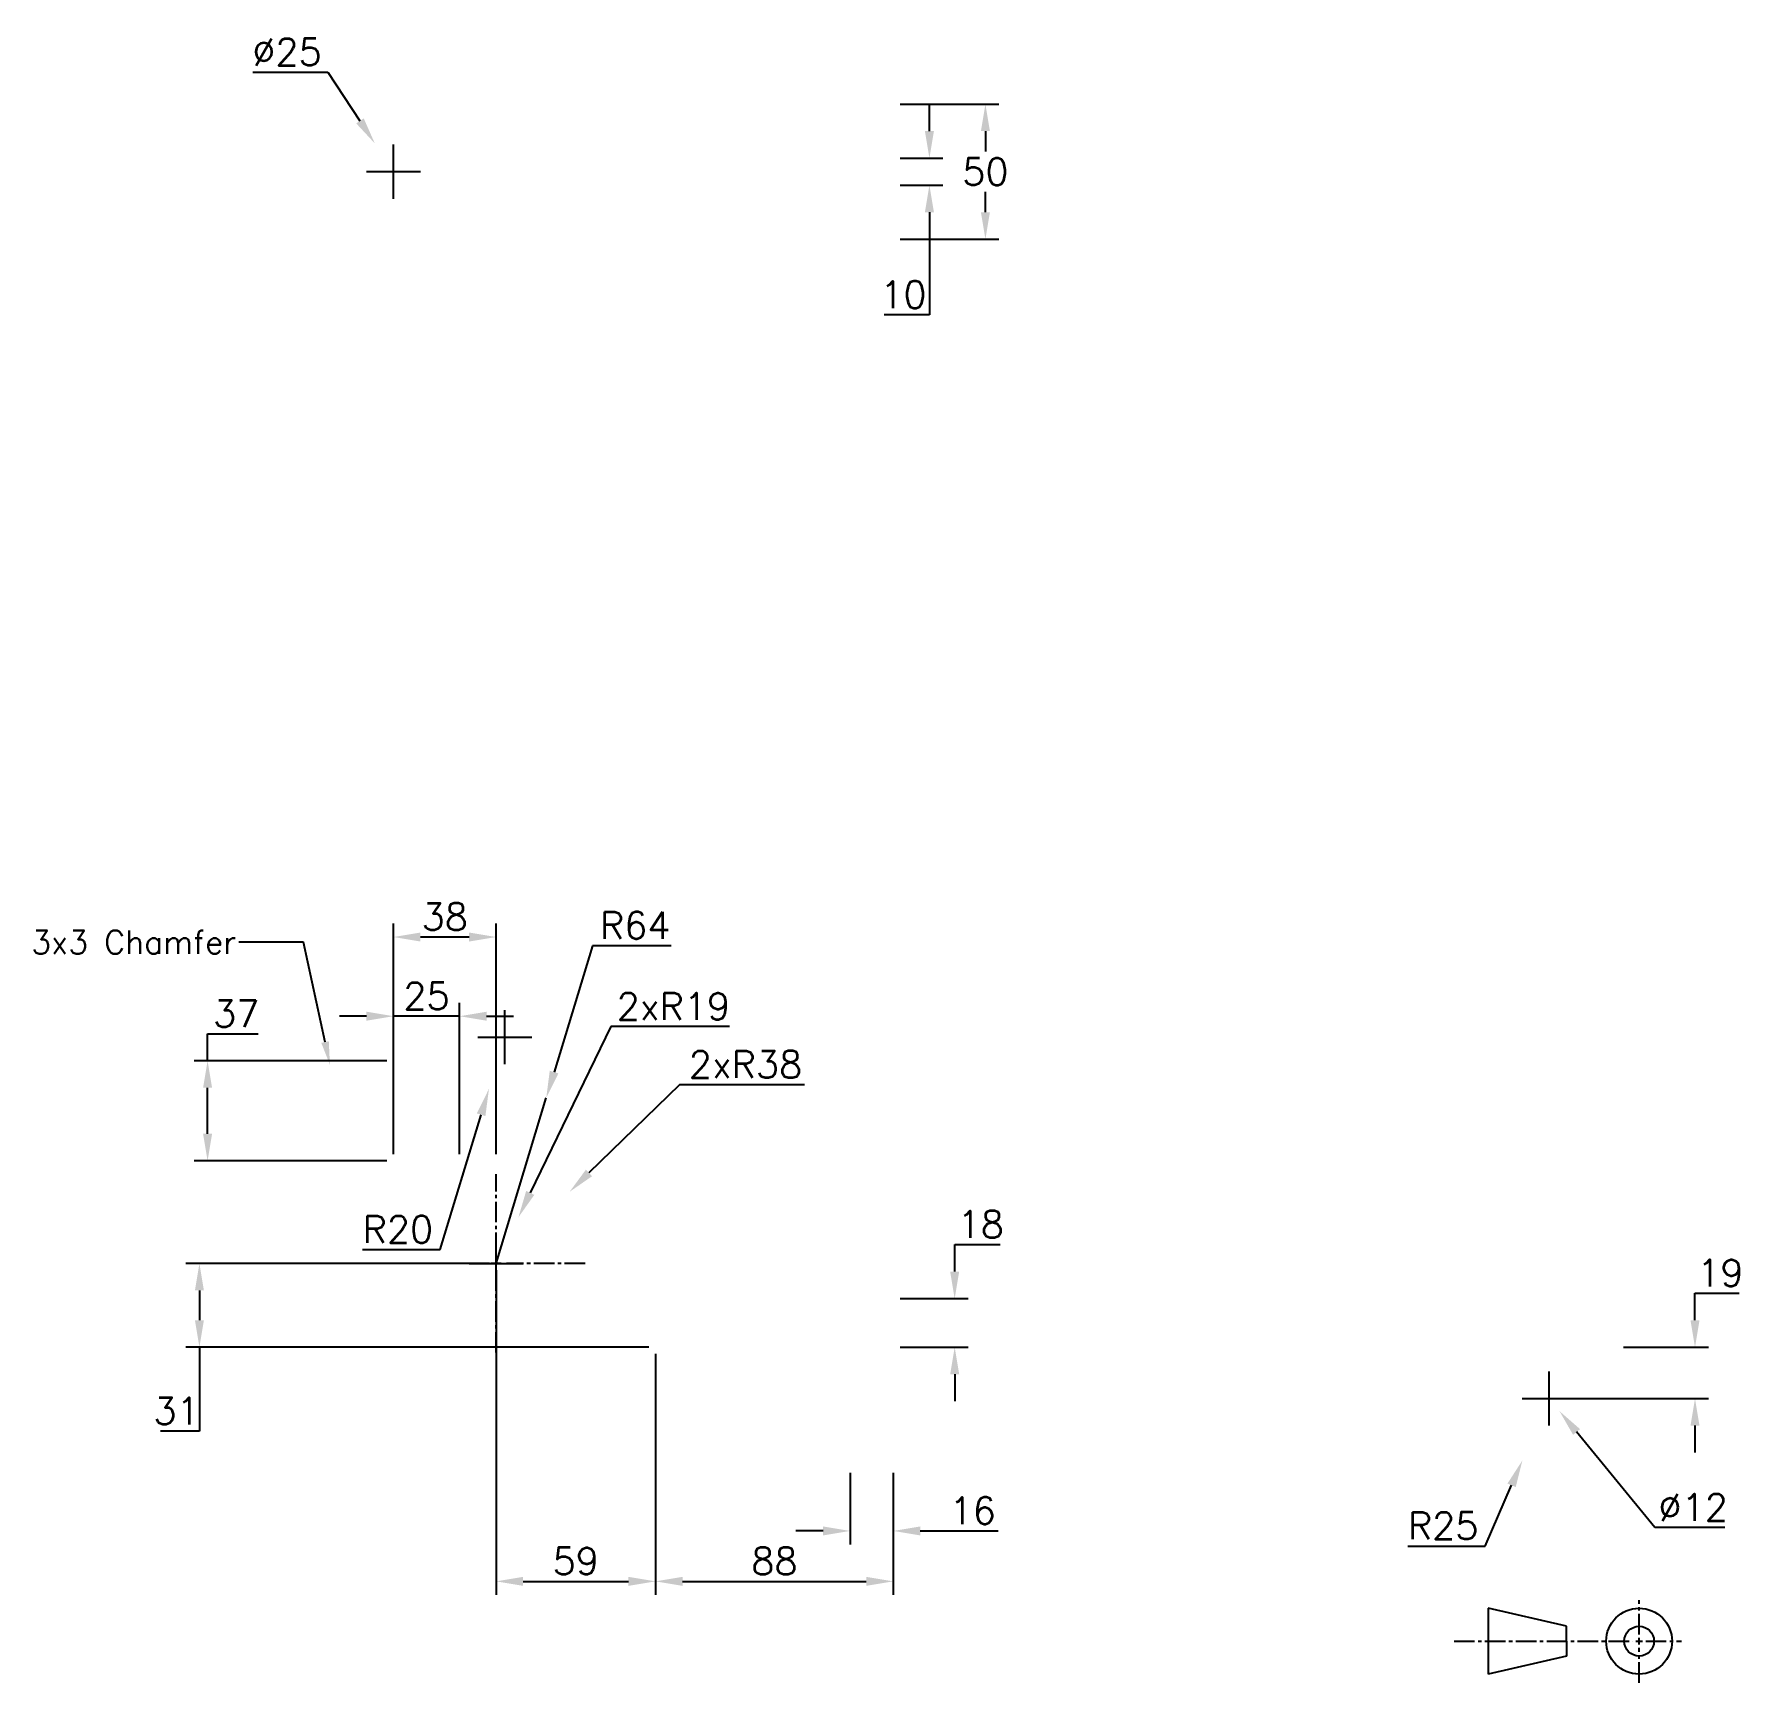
# Paper-space layout 'Layout1' of a CAD drawing. Header units: millimetres. Extents: x 4 to 162, y 5 to 158.
import ezdxf
from ezdxf import colors
from ezdxf.entities.mleader import LeaderData, LeaderLine
from ezdxf.math import Vec2, Vec3

# ---------------------------------------------------------------- set-up
doc = ezdxf.new("R2010")
doc.units = ezdxf.units.MM
doc.linetypes.add('CENTER2', pattern=[28.575000000000003, 19.05, -3.175, 3.175, -3.175])
doc.layers.add('Layer1', color=252, linetype='Continuous')
doc.styles.get("Standard").update_dxf_attribs({"font": 'simplex.shx'})
doc.dimstyles.new('ISO-25', dxfattribs={"dimtxt": 2.5, "dimasz": 2.5, "dimexe": 1.25, "dimexo": 0.625, "dimtad": 1, "dimtih": 1, "dimtoh": 1, "dimdsep": 46, "dimtxsty": 'Standard', "dimcen": 2.5, "dimadec": 0, "dimazin": 0, "dimtfac": 1, "dimtofl": 0, "dimtmove": 0, "dimatfit": 3, "dimfxl": 1, "dimarcsym": 0})

# ---------------------------------------------------------------- blocks, each defined once
blk = doc.blocks.new('*D30')
at = {"layer": 'Defpoints', "color": 0, "transparency": 16777216}
for p in [(61.67284518626343, 25.20430860154205), (83.67284518626343, 25.20430860154205), (83.67284518626343, 14.53777605899944)]:
    blk.add_point(p, dxfattribs=at)
at = {"layer": 'Layer1', "color": 0, "lineweight": -2, "transparency": 16777216}
for p, q in [((61.67284518626343, 24.57930860154205), (61.67284518626343, 13.28777605899944)), ((83.67284518626343, 24.57930860154205), (83.67284518626343, 13.28777605899944)), ((64.17284518626343, 14.53777605899944), (81.17284518626343, 14.53777605899944))]:
    blk.add_line(p, q, dxfattribs=at)
at = {"layer": 'Layer1', "color": 0, "transparency": 16777216}
for points in [[(64.17284518626343, 14.95444272566611), (64.17284518626343, 14.12110939233277), (61.67284518626343, 14.53777605899944)], [(81.17284518626343, 14.95444272566611), (81.17284518626343, 14.12110939233277), (83.67284518626343, 14.53777605899944)]]:
    blk.add_solid(points, dxfattribs=at)
at = {"layer": 'Layer1', "color": 0, "transparency": 16777216, "insert": (72.67284518626343, 16.41277605899944), "char_height": 2.5, "attachment_point": 5}
blk.add_mtext('88', dxfattribs=at)
blk = doc.blocks.new('*D31')
at = {"layer": 'Defpoints', "color": 0, "transparency": 16777216}
for p in [(83.67284518626346, 40.70416993786075), (83.67284518626346, 36.204331558946), (89.3564878944333, 36.204331558946)]:
    blk.add_point(p, dxfattribs=at)
at = {"layer": 'Layer1', "color": 0, "lineweight": -2, "transparency": 16777216}
for p, q in [((89.3564878944333, 43.20416993786075), (89.3564878944333, 45.70416993786075)), ((89.3564878944333, 45.70416993786075), (93.55291646586187, 45.70416993786075)), ((84.29784518626346, 40.70416993786075), (90.6064878944333, 40.70416993786075)), ((84.29784518626346, 36.204331558946), (90.6064878944333, 36.204331558946)), ((89.3564878944333, 33.704331558946), (89.35648789443331, 31.204331558946))]:
    blk.add_line(p, q, dxfattribs=at)
at = {"layer": 'Layer1', "color": 0, "transparency": 16777216}
for points in [[(88.93982122776663, 43.20416993786075), (89.77315456109997, 43.20416993786075), (89.3564878944333, 40.70416993786075)], [(88.93982122776663, 33.704331558946), (89.77315456109997, 33.704331558946), (89.3564878944333, 36.204331558946)]]:
    blk.add_solid(points, dxfattribs=at)
at = {"layer": 'Layer1', "color": 0, "transparency": 16777216, "insert": (91.76720218014759, 47.57916993786072), "char_height": 2.5, "attachment_point": 5}
blk.add_mtext('18', dxfattribs=at)
blk = doc.blocks.new('*D32')
at = {"layer": 'Defpoints', "color": 0, "transparency": 16777216}
for p in [(46.92281671951719, 43.95415157179134), (61.67284518685688, 36.20412402285764), (61.67284518685688, 14.53777605899944)]:
    blk.add_point(p, dxfattribs=at)
at = {"layer": 'Layer1', "color": 0, "lineweight": -2, "transparency": 16777216}
for p, q in [((46.92281671951719, 43.32915157179134), (46.92281671951719, 13.28777605899944)), ((61.67284518685688, 35.57912402285764), (61.67284518685688, 13.28777605899944)), ((49.42281671951719, 14.53777605899944), (59.17284518685688, 14.53777605899944))]:
    blk.add_line(p, q, dxfattribs=at)
at = {"layer": 'Layer1', "color": 0, "transparency": 16777216}
for points in [[(49.42281671951719, 14.95444272566611), (49.42281671951719, 14.12110939233277), (46.92281671951719, 14.53777605899944)], [(59.17284518685688, 14.95444272566611), (59.17284518685688, 14.12110939233277), (61.67284518685688, 14.53777605899944)]]:
    blk.add_solid(points, dxfattribs=at)
at = {"layer": 'Layer1', "color": 0, "transparency": 16777216, "insert": (54.29783095318703, 16.41277605899944), "char_height": 2.5, "attachment_point": 5}
blk.add_mtext('59', dxfattribs=at)
blk = doc.blocks.new('*U33')
at = {"layer": 'Layer1', "color": 0, "linetype": 'CENTER2', "ltscale": 0.1, "transparency": 16777216}
for p, q in [((0, 0.9500000000000001), (0, 8.25)), ((-8.25, 0), (-0.9500000000000002, 0)), ((0.9500000000000001, 0), (8.25, 0)), ((0, -8.25), (0, -0.9500000000000002))]:
    blk.add_line(p, q, dxfattribs=at)
at = {"layer": 'Layer1', "color": 0, "linetype": 'Continuous', "ltscale": 0.1, "transparency": 16777216}
for p, q in [((-0.475, 0), (0.475, 0)), ((0, -0.475), (0, 0.475))]:
    blk.add_line(p, q, dxfattribs=at)
blk = doc.blocks.new('*D34')
at = {"layer": 'Defpoints', "color": 0, "transparency": 16777216}
for p in [(46.9228167195172, 43.95415157179137), (19.47174420764022, 36.20412402285765), (61.6728451868569, 36.20412402285766)]:
    blk.add_point(p, dxfattribs=at)
at = {"layer": 'Layer1', "color": 0, "lineweight": -2, "transparency": 16777216}
for p, q in [((46.2978167195172, 43.95415157179137), (18.22174420764021, 43.95415157179137)), ((19.47174420764021, 41.45415157179137), (19.47174420764022, 38.70412402285765)), ((61.0478451868569, 36.20412402285766), (18.22174420764022, 36.20412402285765)), ((19.47174420764022, 36.20412402285765), (19.47174420764022, 28.43739871769163)), ((19.47174420764022, 28.43739871769163), (15.87055373144974, 28.43739871769163))]:
    blk.add_line(p, q, dxfattribs=at)
at = {"layer": 'Layer1', "color": 0, "transparency": 16777216}
for points in [[(19.05507754097355, 41.45415157179137), (19.88841087430688, 41.45415157179137), (19.47174420764021, 43.95415157179137)], [(19.05507754097355, 38.70412402285765), (19.88841087430689, 38.70412402285765), (19.47174420764022, 36.20412402285765)]]:
    blk.add_solid(points, dxfattribs=at)
at = {"layer": 'Layer1', "color": 0, "transparency": 16777216, "insert": (17.35864896954498, 30.31239871769162), "char_height": 2.5, "attachment_point": 5}
blk.add_mtext('31', dxfattribs=at)
blk = doc.blocks.new('*D35')
at = {"layer": 'Defpoints', "color": 0, "transparency": 16777216}
for p in [(48.99253306363013, 48.22949234079455), (46.92281671951742, 43.95412402275309)]:
    blk.add_point(p, dxfattribs=at)
at = {"layer": 'Layer1', "color": 0, "lineweight": -2, "transparency": 16777216}
for p, q in [((57.52943113147133, 65.8639781665537), (50.0818574552684, 50.47968619239532)), ((68.5115739886142, 65.86397816655371), (57.52943113147133, 65.8639781665537)), ((46.92281671951743, 41.45412402275308), (46.92281671951742, 46.45412402275308)), ((44.42281671951742, 43.95412402275308), (49.42281671951743, 43.95412402275308))]:
    blk.add_line(p, q, dxfattribs=at)
at = {"layer": 'Layer1', "color": 0, "transparency": 16777216}
blk.add_solid([(49.70682514666827, 50.66124025766837), (50.45688976386853, 50.29813212712228), (48.99253306363013, 48.22949234079455)], dxfattribs=at)
at = {"layer": 'Layer1', "color": 0, "transparency": 16777216, "insert": (63.33300256004279, 67.7389781665537), "char_height": 2.5, "attachment_point": 5}
blk.add_mtext('2xR19', dxfattribs=at)
blk = doc.blocks.new('*D36')
at = {"layer": 'Defpoints', "color": 0, "transparency": 16777216}
for p in [(53.72721232291212, 50.5836187600999), (46.92281671951787, 43.95412402275311)]:
    blk.add_point(p, dxfattribs=at)
at = {"layer": 'Layer1', "color": 0, "lineweight": -2, "transparency": 16777216}
for p, q in [((63.89595946231657, 60.49098740463668), (55.51784274485797, 52.32822263834906)), ((75.47334041469753, 60.49098740463669), (63.89595946231657, 60.49098740463668)), ((46.92281671951787, 41.45412402275311), (46.92281671951786, 46.45412402275311)), ((44.42281671951786, 43.9541240227531), (49.42281671951786, 43.95412402275311))]:
    blk.add_line(p, q, dxfattribs=at)
at = {"layer": 'Layer1', "color": 0, "transparency": 16777216}
blk.add_solid([(55.22707543181644, 52.62666104200671), (55.80861005789949, 52.02978423469142), (53.72721232291212, 50.5836187600999)], dxfattribs=at)
at = {"layer": 'Layer1', "color": 0, "transparency": 16777216, "insert": (69.99714993850706, 62.36598740463668), "char_height": 2.5, "attachment_point": 5}
blk.add_mtext('2xR38', dxfattribs=at)
blk = doc.blocks.new('*D37')
at = {"layer": 'Defpoints', "color": 0, "transparency": 16777216}
for p in [(37.42281671951741, 74.1582904729039), (37.42281671951741, 53.45412402268901), (46.92281671951719, 53.45414238877861)]:
    blk.add_point(p, dxfattribs=at)
at = {"layer": 'Layer1', "color": 0, "lineweight": -2, "transparency": 16777216}
for p, q in [((37.42281671951741, 54.07912402268901), (37.42281671951741, 75.4082904729039)), ((46.92281671951719, 54.07914238877861), (46.92281671951719, 75.4082904729039)), ((44.42281671951719, 74.1582904729039), (39.92281671951741, 74.1582904729039))]:
    blk.add_line(p, q, dxfattribs=at)
at = {"layer": 'Layer1', "color": 0, "transparency": 16777216}
for points in [[(39.92281671951741, 74.57495713957057), (39.92281671951741, 73.74162380623723), (37.42281671951741, 74.1582904729039)], [(44.42281671951719, 74.57495713957057), (44.42281671951719, 73.74162380623723), (46.92281671951719, 74.1582904729039)]]:
    blk.add_solid(points, dxfattribs=at)
at = {"layer": 'Layer1', "color": 0, "transparency": 16777216, "insert": (42.1728167195173, 76.0332904729039), "char_height": 2.5, "attachment_point": 5}
blk.add_mtext('38', dxfattribs=at)
blk = doc.blocks.new('*D38')
at = {"layer": 'Defpoints', "color": 0, "transparency": 16777216}
for p in [(51.56229164846209, 59.26673699632675), (46.92281671951741, 43.95415157179134)]:
    blk.add_point(p, dxfattribs=at)
at = {"layer": 'Layer1', "color": 0, "lineweight": -2, "transparency": 16777216}
for p, q in [((55.8316905642038, 73.35788666519332), (52.2872096061097, 61.65932846891041)), ((63.12335723087047, 73.3578866651933), (55.8316905642038, 73.35788666519332)), ((46.92281671951741, 43.95415157179134), (51.56229164846209, 59.26673699632675))]:
    blk.add_line(p, q, dxfattribs=at)
at = {"layer": 'Layer1', "color": 0, "transparency": 16777216}
blk.add_solid([(51.88844436067909, 61.78014812851835), (52.68597485154031, 61.53850880930248), (51.56229164846209, 59.26673699632675)], dxfattribs=at)
at = {"layer": 'Layer1', "color": 0, "transparency": 16777216, "insert": (59.79002389753714, 75.23288666519332), "char_height": 2.5, "attachment_point": 5}
blk.add_mtext('R64', dxfattribs=at)
blk = doc.blocks.new('*D39')
at = {"layer": 'Defpoints', "color": 0, "transparency": 16777216}
for p in [(37.42281671951718, 66.83117838207352), (37.42281671951718, 53.45412402268902), (43.54654107654392, 53.45412402268902)]:
    blk.add_point(p, dxfattribs=at)
at = {"layer": 'Layer1', "color": 0, "lineweight": -2, "transparency": 16777216}
for p, q in [((37.42281671951718, 54.07912402268902), (37.42281671951718, 68.08117838207352)), ((43.54654107654392, 54.07912402268902), (43.54654107654392, 68.08117838207352)), ((34.92281671951718, 66.83117838207352), (32.42281671951718, 66.83117838207352)), ((43.54654107654392, 66.83117838207352), (37.42281671951718, 66.83117838207352)), ((46.04654107654392, 66.83117838207352), (48.54654107654392, 66.83117838207352))]:
    blk.add_line(p, q, dxfattribs=at)
at = {"layer": 'Layer1', "color": 0, "transparency": 16777216}
for points in [[(34.92281671951718, 67.24784504874019), (34.92281671951718, 66.41451171540685), (37.42281671951718, 66.83117838207352)], [(46.04654107654392, 67.24784504874019), (46.04654107654392, 66.41451171540685), (43.54654107654392, 66.83117838207352)]]:
    blk.add_solid(points, dxfattribs=at)
at = {"layer": 'Layer1', "color": 0, "transparency": 16777216, "insert": (40.48467889803055, 68.70617838207352), "char_height": 2.5, "attachment_point": 5}
blk.add_mtext('25', dxfattribs=at)
blk = doc.blocks.new('*D40')
at = {"layer": 'Defpoints', "color": 0, "transparency": 16777216}
for p in [(20.22562704183794, 62.70412402281384), (37.42281671951719, 62.70412402281384), (37.42281671951719, 53.45412402268904)]:
    blk.add_point(p, dxfattribs=at)
at = {"layer": 'Layer1', "color": 0, "lineweight": -2, "transparency": 16777216}
for p, q in [((20.22562704183794, 62.70412402281384), (20.22562704183794, 65.20412402281384)), ((20.22562704183794, 65.20412402281384), (24.89824608945699, 65.20412402281384)), ((36.79781671951719, 62.70412402281384), (18.97562704183794, 62.70412402281384)), ((20.22562704183794, 55.95412402268904), (20.22562704183794, 60.20412402281384)), ((36.79781671951719, 53.45412402268904), (18.97562704183794, 53.45412402268904))]:
    blk.add_line(p, q, dxfattribs=at)
at = {"layer": 'Layer1', "color": 0, "transparency": 16777216}
for points in [[(19.80896037517127, 60.20412402281384), (20.64229370850461, 60.20412402281384), (20.22562704183794, 62.70412402281384)], [(19.80896037517127, 55.95412402268904), (20.64229370850461, 55.95412402268904), (20.22562704183794, 53.45412402268904)]]:
    blk.add_solid(points, dxfattribs=at)
at = {"layer": 'Layer1', "color": 0, "transparency": 16777216, "insert": (22.87443656564747, 67.07912402281383), "char_height": 2.5, "attachment_point": 5}
blk.add_mtext('37', dxfattribs=at)
blk = doc.blocks.new('*D41')
at = {"layer": 'Defpoints', "color": 0, "transparency": 16777216}
for p in [(47.71996070093837, 64.89019872224387), (46.26333846979833, 60.1070771812679)]:
    blk.add_point(p, dxfattribs=at)
at = {"layer": 'Layer1', "color": 0, "lineweight": -2, "transparency": 16777216}
for p, q in [((47.71996070093837, 62.39019872224388), (47.71996070093837, 67.39019872224387)), ((45.21996070093837, 64.89019872224388), (50.21996070093837, 64.89019872224388)), ((41.73283200660195, 45.23021851992145), (45.53502735422831, 57.7155164107799)), ((34.5602129589829, 45.23021851992145), (41.73283200660195, 45.23021851992145))]:
    blk.add_line(p, q, dxfattribs=at)
at = {"layer": 'Layer1', "color": 0, "transparency": 16777216}
blk.add_solid([(45.13643389248031, 57.83690159670824), (45.93362081597631, 57.59413122485156), (46.26333846979833, 60.1070771812679)], dxfattribs=at)
at = {"layer": 'Layer1', "color": 0, "transparency": 16777216, "insert": (37.83402248279243, 47.10521851992145), "char_height": 2.5, "attachment_point": 5}
blk.add_mtext('R20', dxfattribs=at)
blk = doc.blocks.new('*D42')
at = {"layer": 'Defpoints', "color": 0, "transparency": 16777216}
for p in [(83.67284518626346, 151.2270827409996), (83.67284518626346, 138.7270827410837), (92.2005584390549, 138.7270827410837)]:
    blk.add_point(p, dxfattribs=at)
at = {"layer": 'Layer1', "color": 0, "lineweight": -2, "transparency": 16777216}
for p, q in [((84.29784518626346, 151.2270827409996), (93.4505584390549, 151.2270827409996)), ((92.2005584390549, 148.7270827409996), (92.2005584390549, 146.8520827410417)), ((92.2005584390549, 141.2270827410837), (92.2005584390549, 143.1020827410417)), ((84.29784518626346, 138.7270827410837), (93.4505584390549, 138.7270827410837))]:
    blk.add_line(p, q, dxfattribs=at)
at = {"layer": 'Layer1', "color": 0, "transparency": 16777216}
for points in [[(91.78389177238823, 148.7270827409996), (92.61722510572157, 148.7270827409996), (92.2005584390549, 151.2270827409996)], [(91.78389177238823, 141.2270827410837), (92.61722510572157, 141.2270827410837), (92.2005584390549, 138.7270827410837)]]:
    blk.add_solid(points, dxfattribs=at)
at = {"layer": 'Layer1', "color": 0, "transparency": 16777216, "insert": (92.20055843905493, 144.9770827410416), "char_height": 2.5, "attachment_point": 5}
blk.add_mtext('50', dxfattribs=at)
blk = doc.blocks.new('*D43')
at = {"layer": 'Defpoints', "color": 0, "transparency": 16777216}
for p in [(83.67284518626346, 146.2270827410333), (83.67284518626346, 143.7270827410501), (87.02115164650064, 143.7270827410501)]:
    blk.add_point(p, dxfattribs=at)
at = {"layer": 'Layer1', "color": 0, "lineweight": -2, "transparency": 16777216}
for p, q in [((87.02115164650064, 148.7270827410333), (87.02115164650064, 151.2270827410333)), ((84.29784518626346, 146.2270827410333), (88.27115164650064, 146.2270827410333)), ((84.29784518626346, 143.7270827410501), (88.27115164650064, 143.7270827410501)), ((87.02115164650064, 141.2270827410501), (87.02115164650064, 131.7329071081343)), ((87.02115164650064, 131.7329071081343), (82.82472307507207, 131.7329071081343))]:
    blk.add_line(p, q, dxfattribs=at)
at = {"layer": 'Layer1', "color": 0, "transparency": 16777216}
for points in [[(86.60448497983397, 148.7270827410333), (87.43781831316731, 148.7270827410333), (87.02115164650064, 146.2270827410333)], [(86.60448497983397, 141.2270827410501), (87.43781831316731, 141.2270827410501), (87.02115164650064, 143.7270827410501)]]:
    blk.add_solid(points, dxfattribs=at)
at = {"layer": 'Layer1', "color": 0, "transparency": 16777216, "insert": (84.61043736078638, 133.6079071081342), "char_height": 2.5, "attachment_point": 5}
blk.add_mtext('10', dxfattribs=at)
blk = doc.blocks.new('*D46')
at = {"layer": 'Defpoints', "color": 0, "transparency": 16777216}
for p in [(143.4155876006073, 32.61453069430513), (145.3170446161246, 30.29408650877943)]:
    blk.add_point(p, dxfattribs=at)
at = {"layer": 'Layer1', "color": 0, "lineweight": -2, "transparency": 16777216}
for p, q in [((144.3663161083659, 28.95430860154227), (144.3663161083659, 33.95430860154229)), ((141.8663161083659, 31.45430860154227), (146.8663161083659, 31.45430860154227)), ((154.1513820515528, 19.51309763145064), (146.9015921290557, 28.36038302084137)), ((160.6097153848861, 19.51309763145062), (154.1513820515528, 19.51309763145064))]:
    blk.add_line(p, q, dxfattribs=at)
at = {"layer": 'Layer1', "color": 0, "transparency": 16777216}
blk.add_solid([(147.223876043712, 28.62447427299655), (146.5793082143994, 28.09629176868619), (145.3170446161246, 30.29408650877943)], dxfattribs=at)
at = {"layer": 'Layer1', "color": 0, "transparency": 16777216, "insert": (157.6930487182194, 21.38809763145062), "char_height": 2.5, "attachment_point": 5}
blk.add_mtext('∅12', dxfattribs=at)
blk = doc.blocks.new('*D47')
at = {"layer": 'Defpoints', "color": 0, "transparency": 16777216}
for p in [(150.6162812128755, 36.204331558946), (144.366316108366, 31.45430860154229), (157.8602422875096, 31.4543086015423)]:
    blk.add_point(p, dxfattribs=at)
at = {"layer": 'Layer1', "color": 0, "lineweight": -2, "transparency": 16777216}
for p, q in [((157.8602422875096, 38.704331558946), (157.8602422875096, 41.204331558946)), ((157.8602422875096, 41.204331558946), (161.9376232398906, 41.204331558946)), ((151.2412812128755, 36.204331558946), (159.1102422875096, 36.204331558946)), ((144.991316108366, 31.45430860154229), (159.1102422875096, 31.4543086015423)), ((157.8602422875096, 28.9543086015423), (157.8602422875096, 26.4543086015423))]:
    blk.add_line(p, q, dxfattribs=at)
at = {"layer": 'Layer1', "color": 0, "transparency": 16777216}
for points in [[(157.443575620843, 38.704331558946), (158.2769089541763, 38.704331558946), (157.8602422875096, 36.204331558946)], [(157.443575620843, 28.9543086015423), (158.2769089541763, 28.9543086015423), (157.8602422875096, 31.4543086015423)]]:
    blk.add_solid(points, dxfattribs=at)
at = {"layer": 'Layer1', "color": 0, "transparency": 16777216, "insert": (160.2114327637001, 43.07933155894595), "char_height": 2.5, "attachment_point": 5}
blk.add_mtext('19', dxfattribs=at)
blk = doc.blocks.new('*D48')
at = {"layer": 'Defpoints', "color": 0, "transparency": 16777216}
for p in [(144.3663161083659, 31.45430860154207), (141.8833377842051, 25.71869018311956)]:
    blk.add_point(p, dxfattribs=at)
at = {"layer": 'Layer1', "color": 0, "lineweight": -2, "transparency": 16777216}
for p, q in [((144.3663161083659, 28.95430860154207), (144.3663161083659, 33.95430860154207)), ((141.8663161083659, 31.45430860154207), (146.8663161083659, 31.45430860154208)), ((138.4574034163361, 17.80486666341704), (140.8901464545407, 23.42444281575057)), ((131.2847843687171, 17.80486666341706), (138.4574034163361, 17.80486666341704))]:
    blk.add_line(p, q, dxfattribs=at)
at = {"layer": 'Layer1', "color": 0, "transparency": 16777216}
blk.add_solid([(140.5077718933126, 23.58997470402796), (141.2725210157689, 23.25891092747317), (141.8833377842051, 25.71869018311956)], dxfattribs=at)
at = {"layer": 'Layer1', "color": 0, "transparency": 16777216, "insert": (134.5585938925266, 19.67986666341705), "char_height": 2.5, "attachment_point": 5}
blk.add_mtext('R25', dxfattribs=at)
blk = doc.blocks.new('*D49')
at = {"layer": 'Defpoints', "color": 0, "transparency": 16777216}
for p in [(79.67284518626343, 25.20430860154205), (83.67284518626343, 25.20430860154205), (83.67284518626343, 19.20251060839269)]:
    blk.add_point(p, dxfattribs=at)
at = {"layer": 'Layer1', "color": 0, "lineweight": -2, "transparency": 16777216}
for p, q in [((79.67284518626343, 24.57930860154205), (79.67284518626343, 17.95251060839269)), ((83.67284518626343, 24.57930860154205), (83.67284518626343, 17.95251060839269)), ((77.17284518626343, 19.20251060839269), (74.67284518626343, 19.20251060839269)), ((86.17284518626343, 19.20251060839269), (93.37522613864438, 19.20251060839269))]:
    blk.add_line(p, q, dxfattribs=at)
at = {"layer": 'Layer1', "color": 0, "transparency": 16777216}
for points in [[(77.17284518626343, 19.61917727505935), (77.17284518626343, 18.78584394172602), (79.67284518626343, 19.20251060839269)], [(86.17284518626343, 19.61917727505935), (86.17284518626343, 18.78584394172602), (83.67284518626343, 19.20251060839269)]]:
    blk.add_solid(points, dxfattribs=at)
at = {"layer": 'Layer1', "color": 0, "transparency": 16777216, "insert": (91.02403566245391, 21.07751060839269), "char_height": 2.5, "attachment_point": 5}
blk.add_mtext('16', dxfattribs=at)
blk = doc.blocks.new('*D50')
at = {"layer": 'Defpoints', "color": 0, "transparency": 16777216}
for p in [(35.70365646656244, 147.5866212562418), (39.14197697247238, 142.3673826049978)]:
    blk.add_point(p, dxfattribs=at)
at = {"layer": 'Layer1', "color": 0, "lineweight": -2, "transparency": 16777216}
for p, q in [((24.42083842203187, 154.187165126227), (31.35536223155569, 154.187165126227)), ((31.35536223155569, 154.187165126227), (34.32832826419846, 149.6743167167393)), ((37.42281671951742, 142.4770019306197), (37.42281671951741, 147.4770019306197)), ((34.92281671951741, 144.9770019306197), (39.92281671951741, 144.9770019306197))]:
    blk.add_line(p, q, dxfattribs=at)
at = {"layer": 'Layer1', "color": 0, "transparency": 16777216}
blk.add_solid([(34.67627750761473, 149.9035380838), (33.98037902078219, 149.4450953496787), (35.70365646656244, 147.5866212562418)], dxfattribs=at)
at = {"layer": 'Layer1', "color": 0, "transparency": 16777216, "insert": (27.57560032679378, 156.062165126227), "char_height": 2.5, "attachment_point": 5}
blk.add_mtext('∅25', dxfattribs=at)
blk = doc.blocks.new('*U52')
at = {"color": 0, "linetype": 'CENTER2', "ltscale": 0.1, "transparency": 16777216}
for p, q in [((0, 0.6099101490619434), (0, 3.793976036753862)), ((-17.12333753695111, 0), (-0.6099101490619425, 0)), ((0.6099101490619434, 0), (3.927353449797011, 0)), ((0, -3.858600647873005), (0, -0.6099101490619434))]:
    blk.add_line(p, q, dxfattribs=at)
at = {"color": 0, "linetype": 'Continuous', "ltscale": 0.1, "transparency": 16777216}
for p, q in [((-0.3049550745309717, 0), (0.3049550745309717, 0)), ((0, -0.3049550745309717), (0, 0.3049550745309717))]:
    blk.add_line(p, q, dxfattribs=at)

psp = doc.layouts.get("Layout1")

# ---------------------------------------------------------------- linework, layer by layer
for p, q in [((138.7193455731895, 12.05342553344798), (138.7193455731895, 5.954324042828489)), ((145.9787166808778, 10.37860525010109), (138.7193455731895, 12.05342553344798)), ((145.9787166808778, 9.003874788138205), (145.9787166808778, 10.37860525010109)), ((145.9787166808778, 9.003874788138205), (145.9787166808778, 7.629144326175378)), ((145.9787166808778, 7.629144326175378), (138.7193455731895, 5.954324042828489))]:
    psp.add_line(p, q)
for radius in [3.049550745309717, 1.374730461962825]:
    psp.add_circle((152.6902104590717, 9.003874788138205), radius)

# ---------------------------------------------------------------- block references
at = {"linetype": 'CENTER2', "ltscale": 0.1}
psp.add_blockref('*U52', (152.6902104590717, 9.003874788138205), dxfattribs=at)
at = {"layer": 'Layer1', "linetype": 'CENTER2', "ltscale": 0.1, "transparency": 33554508, "extrusion": (0, 0, -1)}
psp.add_blockref('*U33', (-46.92281671951741, 43.95412402275308), dxfattribs=at)

# ---------------------------------------------------------------- dimensions: what is measured, and where the dimension line sits
at = {"layer": 'Layer1'}
for p1, p2, picture, middle in [((39.14197697247238, 142.3673826049978), (35.70365646656244, 147.5866212562418), '*D50', (27.57560032679378, 154.187165126227)), ((143.4155876006073, 32.61453069430513), (145.3170446161246, 30.29408650877943), '*D46', (157.6930487182194, 19.51309763145062))]:
    dim = psp.add_diameter_dim_2p(p1=p1, p2=p2, dimstyle='ISO-25', override={"dimlfac": -4}, dxfattribs=at)
    dim.commit()
    dim.dimension.update_dxf_attribs({"geometry": picture, "text_midpoint": middle, "dimtype": 163})
for base, p1, p2, picture, middle in [((87.02115164650064, 143.7270827410501), (83.67284518626343, 146.2270827410332), (83.67284518626343, 143.72708274105), '*D43', (84.61043736078638, 131.7329071081342)), ((92.2005584390549, 138.7270827410837), (83.67284518626343, 151.2270827409995), (83.67284518626343, 138.7270827410837), '*D42', (92.20055843905493, 144.9770827410416)), ((89.3564878944333, 36.204331558946), (83.67284518626343, 40.70416993786074), (83.67284518626343, 36.20433155894598), '*D31', (91.76720218014759, 45.70416993786072)), ((157.8602422875096, 31.4543086015423), (150.6162812128755, 36.20433155894598), (144.3663161083659, 31.45430860154228), '*D47', (160.2114327637001, 41.20433155894595)), ((19.47174420764022, 36.20412402285765), (46.92281671951719, 43.95415157179136), (61.67284518685688, 36.20412402285764), '*D34', (17.35864896954498, 28.43739871769162))]:
    dim = psp.add_linear_dim(base=base, p1=p1, p2=p2, angle=90, dimstyle='ISO-25', override={"dimlfac": -4}, dxfattribs=at)
    dim.commit()
    dim.dimension.update_dxf_attribs({"geometry": picture, "text_midpoint": middle, "dimtype": 160})
for base, p1, p2, picture, middle in [((37.42281671951741, 74.1582904729039), (46.92281671951719, 53.45414238877861), (37.42281671951741, 53.45412402268901), '*D37', (42.1728167195173, 76.0332904729039)), ((61.67284518685688, 14.53777605899944), (46.92281671951719, 43.95415157179134), (61.67284518685688, 36.20412402285764), '*D32', (54.29783095318703, 16.41277605899944)), ((83.67284518626343, 14.53777605899944), (61.67284518626343, 25.20430860154205), (83.67284518626343, 25.20430860154205), '*D30', (72.67284518626343, 16.41277605899944)), ((83.67284518626343, 19.20251060839269), (79.67284518626343, 25.20430860154205), (83.67284518626343, 25.20430860154205), '*D49', (91.02403566245391, 21.07751060839269))]:
    dim = psp.add_linear_dim(base=base, p1=p1, p2=p2, dimstyle='ISO-25', override={"dimlfac": -4}, dxfattribs=at)
    dim.commit()
    dim.dimension.update_dxf_attribs({"geometry": picture, "text_midpoint": middle})
for center, mpoint, override, picture, middle in [((46.92281671951741, 43.95415157179134), (51.56229164846209, 59.26673699632675), {"dimlfac": -4, "dimtofl": 1}, '*D38', (59.79002389753714, 73.35788666519332)), ((47.71996070093837, 64.89019872224387), (46.26333846979833, 60.1070771812679), {"dimlfac": -4}, '*D41', (37.83402248279243, 45.23021851992145)), ((144.3663161083659, 31.45430860154207), (141.8833377842051, 25.71869018311956), {"dimlfac": -4}, '*D48', (134.5585938925266, 17.80486666341705))]:
    dim = psp.add_radius_dim(center=center, mpoint=mpoint, dimstyle='ISO-25', override=override, dxfattribs=at)
    dim.commit()
    dim.dimension.update_dxf_attribs({"geometry": picture, "text_midpoint": middle, "dimtype": 164})
dim = psp.add_linear_dim(base=(37.42281671951718, 66.83117838207352), p1=(43.54654107654392, 53.45412402268902), p2=(37.42281671951718, 53.45412402268902), text='25', dimstyle='ISO-25', override={"dimlfac": -4, "dimtofl": 1}, dxfattribs=at)
dim.commit()
dim.dimension.update_dxf_attribs({"geometry": '*D39', "text_midpoint": (40.48467889803055, 68.70617838207352)})
dim = psp.add_linear_dim(base=(20.22562704183794, 62.70412402281384), p1=(37.42281671951718, 53.45412402268902), p2=(37.42281671951718, 62.70412402281382), angle=90, dimstyle='ISO-25', override={"dimlfac": -4, "dimtofl": 1}, dxfattribs=at)
dim.commit()
dim.dimension.update_dxf_attribs({"geometry": '*D40', "text_midpoint": (22.87443656564747, 67.07912402281383)})
for center, mpoint, picture, middle in [((46.92281671951742, 43.95412402275309), (48.99253306363013, 48.22949234079455), '*D35', (63.33300256004279, 65.8639781665537)), ((46.92281671951787, 43.95412402275311), (53.72721232291212, 50.5836187600999), '*D36', (69.99714993850706, 60.49098740463668))]:
    dim = psp.add_radius_dim(center=center, mpoint=mpoint, text='2x<>', dimstyle='ISO-25', override={"dimlfac": -4}, dxfattribs=at)
    dim.commit()
    dim.dimension.update_dxf_attribs({"geometry": picture, "text_midpoint": middle, "dimtype": 164})

# ---------------------------------------------------------------- leaders
ml = psp.add_multileader_mtext('Standard', dxfattribs=at)
ml.set_content('3x3 Chamfer', color=256)
ml.set_leader_properties()
ml.build(insert=Vec2(0, 0))
ml.multileader.update_dxf_attribs({"dogleg_length": 0.5, "arrow_head_size": 2.16, "scale": 12})
ctx = ml.context
ctx.base_point, ctx.scale, ctx.char_height, ctx.arrow_head_size, ctx.landing_gap_size, ctx.plane_origin = Vec3(1.756540443556005, 73.68395529274517), 12, 2.16, 2.16, 0.24, Vec3(31.547849319242, 62.32914422527661)
ctx.text_align_type = 2
notes = []
notes.append((ctx, [(0, (1, 1, 0), (29.116540443556, 73.68395529274517), (-1, 0), 6, [(0, [(31.547849319242, 62.32914422527661)], 0, [])])]))
ctx.mtext.insert, ctx.mtext.alignment, ctx.mtext.flow_direction = Vec3(22.876540443556, 74.76395529274517), 3, 5
for ctx, leaders in notes:
    for number, flags, end, landing, length, lines in leaders:
        leader = LeaderData()
        leader.index, (leader.has_last_leader_line, leader.has_dogleg_vector, leader.attachment_direction) = number, flags
        leader.last_leader_point, leader.dogleg_vector, leader.dogleg_length = Vec3(end), Vec3(landing), length
        for number, points, colour, breaks in lines:
            line = LeaderLine()
            line.index, line.vertices, line.color, line.breaks = number, Vec3.list(points), colors.encode_raw_color(colour), breaks
            leader.lines.append(line)
        ctx.leaders.append(leader)

doc.saveas('drawing.dxf')
